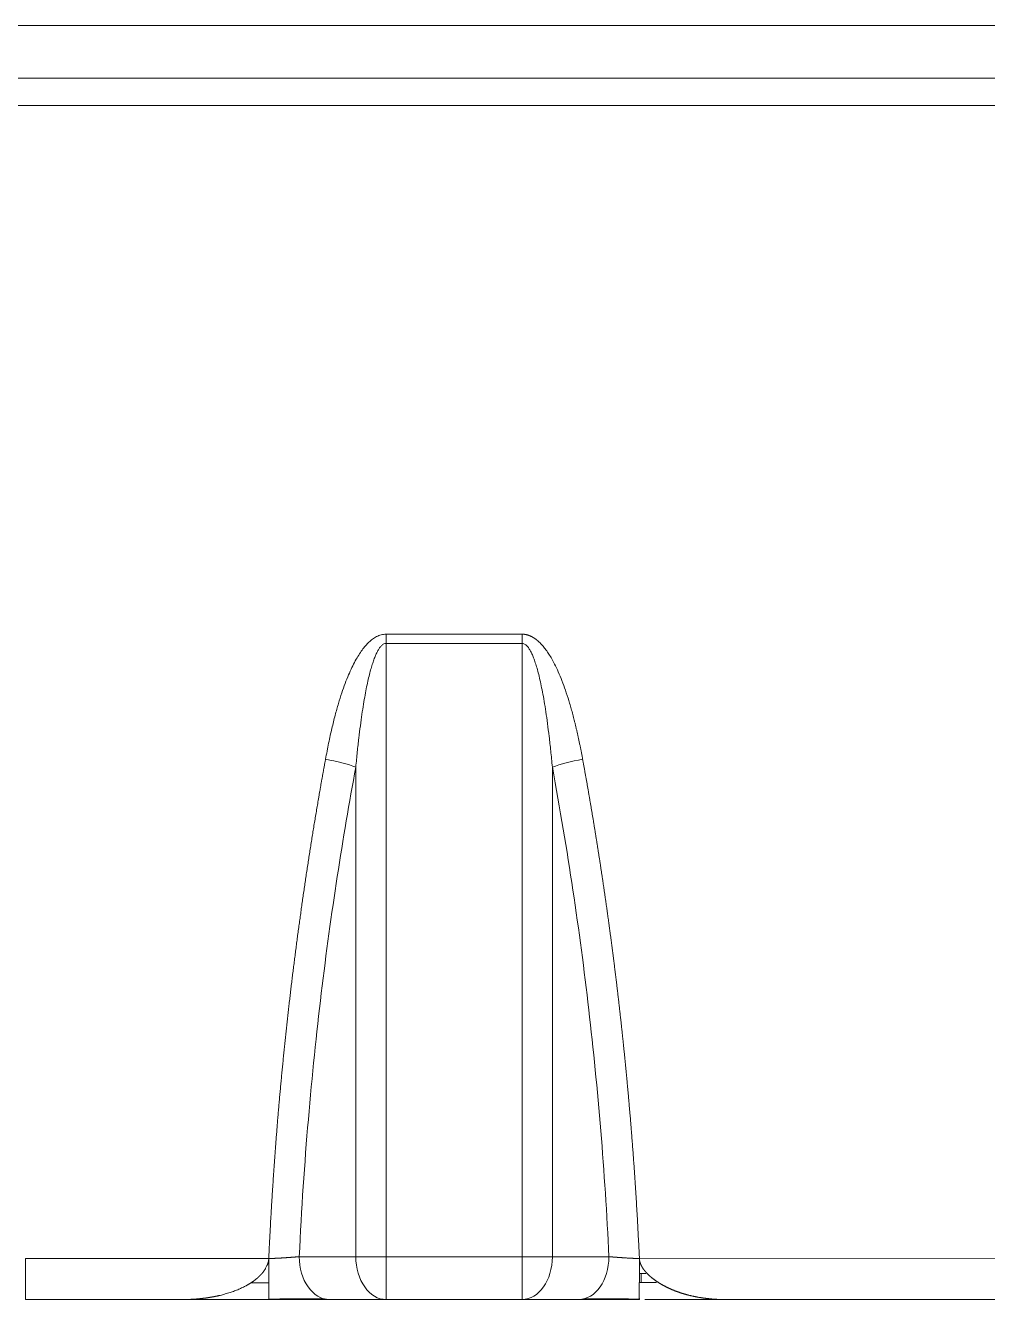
# Model space of a CAD drawing. Header units: millimetres. Extents: x 17284 to 19660, y -6011 to -2651.
# Drawn here: x 17886.33 to 17908.49, y -3415.24 to -3385.9 of the extents above; entities that cross this region are included whole.
import ezdxf

# ---------------------------------------------------------------- set-up
doc = ezdxf.new("R2010")
doc.units = ezdxf.units.MM

msp = doc.modelspace()

# ---------------------------------------------------------------- linework, layer by layer
at = {"linetype": 'Continuous', "lineweight": 13, "extrusion": (-1, -2.22045e-16, 0)}
for p, q in [((17885.112, -3385.897, 0), (17966.525, -3385.897, 0)), ((17966.525, -3387.742, 0), (17885.112, -3387.742, 0)), ((17897.77, -3399.917, 0), (17894.639, -3399.917, 0)), ((17894.639, -3400.13, 0), (17894.639, -3414.256, 0)), ((17894.639, -3400.13, 0), (17897.77, -3400.13, 0)), ((17897.77, -3414.256, 0), (17897.77, -3400.13, 0)), ((17893.941, -3402.979, 0), (17893.941, -3414.256, 0)), ((17898.468, -3402.979, 0), (17898.468, -3414.256, 0)), ((17886.333, -3414.301, 0), (17886.333, -3415.243, 0)), ((17886.333, -3414.301, 0), (17891.936, -3414.301, 0)), ((17892.638, -3414.256, 0), (17893.941, -3414.256, 0)), ((17893.941, -3414.256, 0), (17894.639, -3414.256, 0)), ((17894.639, -3414.256, 0), (17897.77, -3414.256, 0)), ((17894.639, -3414.256, 0), (17894.639, -3415.243, 0)), ((17897.77, -3414.256, 0), (17898.468, -3414.256, 0)), ((17897.77, -3414.256, 0), (17897.77, -3415.243, 0)), ((17898.468, -3414.256, 0), (17899.771, -3414.256, 0)), ((17900.473, -3414.302, 0), (17921.55, -3414.301, 0))]:
    msp.add_line(p, q, dxfattribs=at)
at = {"linetype": 'Continuous', "lineweight": 18, "extrusion": (-1, -2.22045e-16, 0)}
for p, q in [((17885.112, -3387.109, 0), (17966.525, -3387.109, 0)), ((17886.333, -3415.243, 0), (17889.964, -3415.243, 0)), ((17889.964, -3415.243, 0), (17891.936, -3415.243, 0)), ((17893.336, -3415.243, 0), (17894.639, -3415.243, 0)), ((17894.639, -3415.243, 0), (17897.77, -3415.243, 0)), ((17897.77, -3415.243, 0), (17899.073, -3415.243, 0)), ((17900.597, -3415.243, 0), (17902.445, -3415.243, 0)), ((17902.445, -3415.243, 0), (17919.578, -3415.243, 0))]:
    msp.add_line(p, q, dxfattribs=at)
at = {"linetype": 'Continuous', "lineweight": 18}
for centre, major_axis, start_param, end_param in [((17893.243, -3402.979, 0), (-0.971, 0.18), 3.943529, 4.745466), ((17899.166, -3402.979, 0), (0.971, 0.18), 1.537719, 2.339656)]:
    msp.add_ellipse(centre, major_axis=major_axis, ratio=0.17892, start_param=start_param, end_param=end_param, dxfattribs=at)
at = {"linetype": 'Continuous', "lineweight": 13}
for centre, start_param, end_param in [((17893.336, -3414.256, 0), 1.570795, 3.141593), ((17894.639, -3414.256, 0), 1.570796, 3.141593), ((17897.77, -3414.256, 0), 3.141593, 4.712389), ((17899.073, -3414.256, 0), 3.141593, 4.712389)]:
    msp.add_ellipse(centre, major_axis=(0, 0.987), ratio=0.707107, start_param=start_param, end_param=end_param, dxfattribs=at)
at = {"linetype": 'Continuous', "lineweight": 18}
for points, degree in [([(17893.243, -3402.799, 0), (17893.267, -3402.669, 0), (17893.315, -3402.42, 0), (17893.39, -3402.084, 0), (17893.465, -3401.781, 0), (17893.541, -3401.51, 0), (17893.618, -3401.266, 0), (17893.695, -3401.048, 0), (17893.773, -3400.853, 0), (17893.851, -3400.681, 0), (17893.929, -3400.528, 0), (17894.008, -3400.395, 0), (17894.086, -3400.279, 0), (17894.164, -3400.181, 0), (17894.243, -3400.099, 0), (17894.325, -3400.029, 0), (17894.417, -3399.97, 0), (17894.523, -3399.928, 0), (17894.599, -3399.917, 0), (17894.639, -3399.917, 0)], 3), ([(17894.639, -3400.13, 0), (17894.638, -3400.106, 0), (17894.639, -3400.058, 0), (17894.638, -3399.987, 0), (17894.64, -3399.94, 0), (17894.639, -3399.917, 0)], 3), ([(17893.941, -3402.979, 0), (17893.952, -3402.857, 0), (17893.975, -3402.624, 0), (17894.01, -3402.308, 0), (17894.046, -3402.021, 0), (17894.082, -3401.762, 0), (17894.118, -3401.528, 0), (17894.154, -3401.317, 0), (17894.191, -3401.128, 0), (17894.228, -3400.959, 0), (17894.264, -3400.808, 0), (17894.301, -3400.674, 0), (17894.339, -3400.556, 0), (17894.376, -3400.454, 0), (17894.412, -3400.367, 0), (17894.45, -3400.294, 0), (17894.489, -3400.23, 0), (17894.534, -3400.177, 0), (17894.584, -3400.139, 0), (17894.62, -3400.13, 0), (17894.639, -3400.13, 0)], 3), ([(17897.77, -3400.13, 0), (17897.789, -3400.13, 0), (17897.827, -3400.14, 0), (17897.881, -3400.183, 0), (17897.927, -3400.241, 0), (17897.968, -3400.31, 0), (17898.007, -3400.391, 0), (17898.046, -3400.488, 0), (17898.085, -3400.602, 0), (17898.124, -3400.734, 0), (17898.163, -3400.884, 0), (17898.202, -3401.055, 0), (17898.241, -3401.247, 0), (17898.28, -3401.462, 0), (17898.318, -3401.702, 0), (17898.356, -3401.971, 0), (17898.394, -3402.271, 0), (17898.431, -3402.603, 0), (17898.456, -3402.85, 0), (17898.468, -3402.979, 0)], 3), ([(17900.473, -3414.302, 0), (17900.473, -3414.329, 0), (17900.473, -3414.386, 0), (17900.472, -3414.472, 0), (17900.472, -3414.559, 0), (17900.472, -3414.616, 0), (17900.472, -3414.645, 0)], 3), ([(17900.472, -3414.645, 0), (17900.472, -3414.662, 0), (17900.472, -3414.697, 0), (17900.472, -3414.749, 0), (17900.472, -3414.799, 0), (17900.472, -3414.831, 0), (17900.472, -3414.847, 0)], 3), ([(17900.514, -3414.644, 0), (17900.514, -3414.754, 0), (17900.514, -3414.848, 0)], 2), ([(17891.927, -3415.231, 0), (17892.246, -3415.231, 0), (17892.538, -3415.23, 0)], 2), ([(17891.936, -3415.243, 0), (17892.009, -3415.243, 0), (17892.155, -3415.243, 0), (17892.364, -3415.243, 0), (17892.596, -3415.243, 0), (17892.84, -3415.243, 0), (17893.09, -3415.243, 0), (17893.256, -3415.243, 0), (17893.336, -3415.243, 0)], 3), ([(17899.073, -3415.243, 0), (17899.118, -3415.243, 0), (17899.212, -3415.243, 0), (17899.352, -3415.243, 0), (17899.511, -3415.243, 0), (17899.703, -3415.243, 0), (17899.924, -3415.243, 0), (17900.178, -3415.243, 0), (17900.371, -3415.243, 0), (17900.472, -3415.243, 0)], 3), ([(17899.883, -3415.23, 0), (17900.169, -3415.231, 0), (17900.481, -3415.231, 0)], 2), ([(17900.47, -3415.243, 0), (17900.471, -3415.243, 0), (17900.471, -3415.22, 0)], 2)]:
    msp.add_open_spline(points, degree=degree, dxfattribs=at)
at = {"linetype": 'Continuous', "lineweight": 13}
for points in [[(17897.77, -3400.13, 0), (17897.77, -3400.094, 0), (17897.77, -3400.022, 0), (17897.77, -3399.952, 0), (17897.77, -3399.917, 0)], [(17893.941, -3402.979, 0), (17893.79, -3403.792, 0), (17893.504, -3405.475, 0), (17893.135, -3408.15, 0), (17892.833, -3411.051, 0), (17892.69, -3413.159, 0), (17892.638, -3414.256, 0)], [(17899.771, -3414.256, 0), (17899.724, -3413.27, 0), (17899.598, -3411.334, 0), (17899.321, -3408.56, 0), (17898.961, -3405.834, 0), (17898.645, -3403.937, 0), (17898.468, -3402.979, 0)]]:
    msp.add_open_spline(points, degree=3, dxfattribs=at)
for points, knots in [([(17897.77, -3399.917, 0), (17897.772, -3399.917, 0), (17897.776, -3399.917, 0), (17897.782, -3399.917, 0), (17897.789, -3399.917, 0), (17897.795, -3399.918, 0), (17897.802, -3399.918, 0), (17897.808, -3399.918, 0), (17897.814, -3399.919, 0), (17897.821, -3399.92, 0), (17897.827, -3399.921, 0), (17897.834, -3399.922, 0), (17897.84, -3399.923, 0), (17897.846, -3399.924, 0), (17897.853, -3399.925, 0), (17897.859, -3399.926, 0), (17897.865, -3399.927, 0), (17897.872, -3399.929, 0), (17897.878, -3399.93, 0), (17897.884, -3399.932, 0), (17897.891, -3399.934, 0), (17897.897, -3399.936, 0), (17897.904, -3399.938, 0), (17897.91, -3399.94, 0), (17897.916, -3399.942, 0), (17897.923, -3399.944, 0), (17897.929, -3399.946, 0), (17897.935, -3399.949, 0), (17897.941, -3399.951, 0), (17897.948, -3399.954, 0), (17897.954, -3399.956, 0), (17897.96, -3399.959, 0), (17897.967, -3399.962, 0), (17897.973, -3399.965, 0), (17897.979, -3399.968, 0), (17897.986, -3399.971, 0), (17897.992, -3399.974, 0), (17897.998, -3399.977, 0), (17898.004, -3399.981, 0), (17898.011, -3399.984, 0), (17898.017, -3399.988, 0), (17898.023, -3399.992, 0), (17898.03, -3399.995, 0), (17898.036, -3399.999, 0), (17898.042, -3400.003, 0), (17898.048, -3400.007, 0), (17898.055, -3400.012, 0), (17898.061, -3400.016, 0), (17898.067, -3400.02, 0), (17898.073, -3400.025, 0), (17898.08, -3400.029, 0), (17898.086, -3400.034, 0), (17898.092, -3400.038, 0), (17898.098, -3400.043, 0), (17898.105, -3400.048, 0), (17898.111, -3400.053, 0), (17898.117, -3400.058, 0), (17898.123, -3400.063, 0), (17898.129, -3400.069, 0), (17898.136, -3400.074, 0), (17898.142, -3400.079, 0), (17898.148, -3400.085, 0), (17898.154, -3400.091, 0), (17898.16, -3400.096, 0), (17898.167, -3400.102, 0), (17898.173, -3400.108, 0), (17898.179, -3400.114, 0), (17898.207, -3400.142, 0), (17898.257, -3400.196, 0), (17898.324, -3400.282, 0), (17898.391, -3400.379, 0), (17898.456, -3400.488, 0), (17898.529, -3400.624, 0), (17898.609, -3400.791, 0), (17898.692, -3400.992, 0), (17898.773, -3401.213, 0), (17898.829, -3401.389, 0), (17898.866, -3401.51, 0), (17898.884, -3401.573, 0), (17898.903, -3401.637, 0), (17898.921, -3401.701, 0), (17898.938, -3401.767, 0), (17898.956, -3401.834, 0), (17898.973, -3401.902, 0), (17898.99, -3401.971, 0), (17899.007, -3402.041, 0), (17899.024, -3402.112, 0), (17899.041, -3402.184, 0), (17899.057, -3402.257, 0), (17899.073, -3402.331, 0), (17899.089, -3402.407, 0), (17899.105, -3402.483, 0), (17899.12, -3402.561, 0), (17899.136, -3402.639, 0), (17899.151, -3402.719, 0), (17899.161, -3402.773, 0), (17899.166, -3402.799, 0)], [0, 0, 0, 0, 0.001877, 0.003754, 0.005631, 0.007508, 0.009386, 0.011265, 0.013145, 0.015028, 0.016912, 0.0188, 0.020691, 0.022585, 0.024483, 0.026385, 0.028293, 0.030205, 0.032123, 0.034048, 0.035978, 0.037915, 0.039859, 0.041811, 0.043771, 0.045738, 0.047715, 0.0497, 0.051694, 0.053699, 0.055713, 0.057737, 0.059772, 0.061818, 0.063876, 0.065945, 0.068025, 0.070118, 0.072224, 0.074342, 0.076474, 0.078619, 0.080777, 0.08295, 0.085136, 0.087337, 0.089553, 0.091784, 0.09403, 0.096291, 0.098568, 0.100861, 0.103171, 0.105496, 0.107838, 0.110197, 0.112573, 0.114967, 0.117377, 0.119806, 0.122252, 0.124716, 0.127198, 0.129699, 0.132218, 0.134756, 0.137313, 0.139889, 0.169947, 0.202385, 0.237365, 0.275015, 0.31544, 0.37545, 0.440476, 0.510655, 0.586098, 0.605243, 0.624676, 0.644398, 0.664411, 0.684715, 0.705311, 0.726199, 0.747382, 0.76886, 0.790632, 0.812702, 0.835068, 0.857731, 0.880693, 0.903954, 0.927515, 0.951376, 0.975537, 1, 1, 1, 1]), ([(17893.243, -3402.799, 0), (17893.238, -3402.824, 0), (17893.23, -3402.872, 0), (17893.216, -3402.945, 0), (17893.203, -3403.018, 0), (17893.19, -3403.091, 0), (17893.177, -3403.163, 0), (17893.164, -3403.236, 0), (17893.151, -3403.309, 0), (17893.139, -3403.381, 0), (17893.126, -3403.454, 0), (17893.113, -3403.527, 0), (17893.101, -3403.599, 0), (17893.088, -3403.672, 0), (17893.076, -3403.745, 0), (17893.063, -3403.817, 0), (17893.051, -3403.89, 0), (17893.039, -3403.963, 0), (17893.026, -3404.035, 0), (17893.014, -3404.108, 0), (17893.002, -3404.18, 0), (17892.99, -3404.253, 0), (17892.978, -3404.325, 0), (17892.966, -3404.398, 0), (17892.955, -3404.47, 0), (17892.943, -3404.543, 0), (17892.931, -3404.615, 0), (17892.919, -3404.688, 0), (17892.908, -3404.76, 0), (17892.896, -3404.833, 0), (17892.885, -3404.905, 0), (17892.874, -3404.978, 0), (17892.862, -3405.05, 0), (17892.851, -3405.123, 0), (17892.84, -3405.195, 0), (17892.829, -3405.267, 0), (17892.818, -3405.34, 0), (17892.807, -3405.412, 0), (17892.796, -3405.484, 0), (17892.785, -3405.557, 0), (17892.775, -3405.629, 0), (17892.764, -3405.701, 0), (17892.753, -3405.773, 0), (17892.743, -3405.846, 0), (17892.732, -3405.918, 0), (17892.722, -3405.99, 0), (17892.711, -3406.062, 0), (17892.701, -3406.135, 0), (17892.691, -3406.207, 0), (17892.681, -3406.279, 0), (17892.671, -3406.351, 0), (17892.661, -3406.423, 0), (17892.651, -3406.495, 0), (17892.641, -3406.567, 0), (17892.631, -3406.639, 0), (17892.621, -3406.711, 0), (17892.611, -3406.783, 0), (17892.602, -3406.856, 0), (17892.592, -3406.928, 0), (17892.583, -3407, 0), (17892.573, -3407.071, 0), (17892.564, -3407.143, 0), (17892.554, -3407.215, 0), (17892.545, -3407.287, 0), (17892.536, -3407.359, 0), (17892.527, -3407.431, 0), (17892.518, -3407.503, 0), (17892.509, -3407.575, 0), (17892.5, -3407.647, 0), (17892.491, -3407.718, 0), (17892.482, -3407.79, 0), (17892.473, -3407.862, 0), (17892.465, -3407.934, 0), (17892.456, -3408.006, 0), (17892.447, -3408.077, 0), (17892.439, -3408.149, 0), (17892.43, -3408.221, 0), (17892.422, -3408.292, 0), (17892.414, -3408.364, 0), (17892.405, -3408.436, 0), (17892.397, -3408.507, 0), (17892.389, -3408.579, 0), (17892.381, -3408.65, 0), (17892.373, -3408.722, 0), (17892.365, -3408.793, 0), (17892.357, -3408.865, 0), (17892.35, -3408.936, 0), (17892.342, -3409.008, 0), (17892.334, -3409.079, 0), (17892.326, -3409.151, 0), (17892.319, -3409.222, 0), (17892.311, -3409.294, 0), (17892.304, -3409.365, 0), (17892.297, -3409.436, 0), (17892.289, -3409.508, 0), (17892.282, -3409.579, 0), (17892.275, -3409.65, 0), (17892.268, -3409.721, 0), (17892.261, -3409.793, 0), (17892.254, -3409.864, 0), (17892.247, -3409.935, 0), (17892.24, -3410.006, 0), (17892.233, -3410.077, 0), (17892.226, -3410.148, 0), (17892.22, -3410.22, 0), (17892.213, -3410.291, 0), (17892.207, -3410.362, 0), (17892.2, -3410.433, 0), (17892.194, -3410.504, 0), (17892.187, -3410.575, 0), (17892.181, -3410.646, 0), (17892.175, -3410.717, 0), (17892.168, -3410.788, 0), (17892.162, -3410.859, 0), (17892.156, -3410.929, 0), (17892.15, -3411, 0), (17892.144, -3411.071, 0), (17892.138, -3411.142, 0), (17892.133, -3411.213, 0), (17892.127, -3411.283, 0), (17892.121, -3411.354, 0), (17892.116, -3411.425, 0), (17892.11, -3411.496, 0), (17892.104, -3411.566, 0), (17892.099, -3411.637, 0), (17892.094, -3411.707, 0), (17892.088, -3411.778, 0), (17892.083, -3411.849, 0), (17892.078, -3411.919, 0), (17892.073, -3411.99, 0), (17892.068, -3412.06, 0), (17892.062, -3412.131, 0), (17892.057, -3412.201, 0), (17892.053, -3412.271, 0), (17892.048, -3412.342, 0), (17892.043, -3412.412, 0), (17892.038, -3412.483, 0), (17892.034, -3412.553, 0), (17892.029, -3412.623, 0), (17892.024, -3412.693, 0), (17892.02, -3412.764, 0), (17892.015, -3412.834, 0), (17892.011, -3412.904, 0), (17892.007, -3412.974, 0), (17892.002, -3413.044, 0), (17891.998, -3413.114, 0), (17891.994, -3413.184, 0), (17891.99, -3413.254, 0), (17891.986, -3413.324, 0), (17891.982, -3413.394, 0), (17891.978, -3413.464, 0), (17891.974, -3413.534, 0), (17891.971, -3413.604, 0), (17891.967, -3413.674, 0), (17891.963, -3413.744, 0), (17891.96, -3413.814, 0), (17891.956, -3413.883, 0), (17891.952, -3413.953, 0), (17891.949, -3414.023, 0), (17891.946, -3414.093, 0), (17891.942, -3414.162, 0), (17891.939, -3414.232, 0), (17891.937, -3414.278, 0), (17891.936, -3414.301, 0)], [0, 0, 0, 0, 0.006443, 0.012883, 0.01932, 0.025755, 0.032186, 0.038615, 0.04504, 0.051463, 0.057883, 0.0643, 0.070714, 0.077125, 0.083533, 0.089939, 0.096341, 0.102741, 0.109137, 0.115531, 0.121922, 0.12831, 0.134695, 0.141077, 0.147456, 0.153833, 0.160206, 0.166577, 0.172944, 0.179309, 0.185671, 0.19203, 0.198386, 0.204739, 0.211089, 0.217437, 0.223781, 0.230123, 0.236461, 0.242797, 0.24913, 0.25546, 0.261787, 0.268111, 0.274432, 0.280751, 0.287066, 0.293379, 0.299688, 0.305995, 0.312299, 0.3186, 0.324898, 0.331193, 0.337485, 0.343775, 0.350061, 0.356345, 0.362626, 0.368903, 0.375178, 0.38145, 0.387719, 0.393986, 0.400249, 0.406509, 0.412767, 0.419022, 0.425273, 0.431522, 0.437768, 0.444011, 0.450252, 0.456489, 0.462723, 0.468955, 0.475184, 0.481409, 0.487632, 0.493852, 0.500069, 0.506284, 0.512495, 0.518704, 0.524909, 0.531112, 0.537312, 0.543509, 0.549703, 0.555894, 0.562082, 0.568268, 0.57445, 0.58063, 0.586807, 0.592981, 0.599152, 0.60532, 0.611485, 0.617648, 0.623807, 0.629964, 0.636118, 0.642268, 0.648416, 0.654561, 0.660704, 0.666843, 0.672979, 0.679113, 0.685243, 0.691371, 0.697496, 0.703618, 0.709737, 0.715853, 0.721966, 0.728076, 0.734184, 0.740288, 0.746389, 0.752488, 0.758584, 0.764676, 0.770766, 0.776853, 0.782937, 0.789018, 0.795096, 0.801172, 0.807244, 0.813313, 0.81938, 0.825443, 0.831503, 0.837561, 0.843616, 0.849667, 0.855716, 0.861762, 0.867805, 0.873845, 0.879882, 0.885916, 0.891947, 0.897975, 0.904, 0.910022, 0.916042, 0.922058, 0.928071, 0.934082, 0.940089, 0.946093, 0.952095, 0.958093, 0.964089, 0.970082, 0.976071, 0.982058, 0.988042, 0.994022, 1, 1, 1, 1]), ([(17900.473, -3414.302, 0), (17900.472, -3414.276, 0), (17900.469, -3414.224, 0), (17900.466, -3414.147, 0), (17900.462, -3414.069, 0), (17900.458, -3413.991, 0), (17900.454, -3413.914, 0), (17900.45, -3413.836, 0), (17900.446, -3413.759, 0), (17900.442, -3413.681, 0), (17900.438, -3413.603, 0), (17900.434, -3413.526, 0), (17900.43, -3413.448, 0), (17900.425, -3413.37, 0), (17900.421, -3413.292, 0), (17900.416, -3413.214, 0), (17900.412, -3413.137, 0), (17900.407, -3413.059, 0), (17900.402, -3412.981, 0), (17900.398, -3412.903, 0), (17900.393, -3412.825, 0), (17900.388, -3412.747, 0), (17900.383, -3412.669, 0), (17900.378, -3412.591, 0), (17900.373, -3412.513, 0), (17900.367, -3412.435, 0), (17900.362, -3412.357, 0), (17900.357, -3412.279, 0), (17900.351, -3412.201, 0), (17900.346, -3412.123, 0), (17900.34, -3412.044, 0), (17900.334, -3411.966, 0), (17900.329, -3411.888, 0), (17900.323, -3411.81, 0), (17900.317, -3411.732, 0), (17900.311, -3411.653, 0), (17900.305, -3411.575, 0), (17900.299, -3411.497, 0), (17900.293, -3411.419, 0), (17900.286, -3411.34, 0), (17900.28, -3411.262, 0), (17900.274, -3411.184, 0), (17900.267, -3411.105, 0), (17900.261, -3411.027, 0), (17900.254, -3410.948, 0), (17900.247, -3410.87, 0), (17900.241, -3410.791, 0), (17900.234, -3410.713, 0), (17900.227, -3410.634, 0), (17900.22, -3410.556, 0), (17900.213, -3410.477, 0), (17900.206, -3410.399, 0), (17900.198, -3410.32, 0), (17900.191, -3410.242, 0), (17900.184, -3410.163, 0), (17900.176, -3410.085, 0), (17900.169, -3410.006, 0), (17900.161, -3409.927, 0), (17900.153, -3409.849, 0), (17900.146, -3409.77, 0), (17900.138, -3409.691, 0), (17900.13, -3409.612, 0), (17900.122, -3409.534, 0), (17900.114, -3409.455, 0), (17900.106, -3409.376, 0), (17900.098, -3409.297, 0), (17900.089, -3409.219, 0), (17900.081, -3409.14, 0), (17900.073, -3409.061, 0), (17900.064, -3408.982, 0), (17900.056, -3408.903, 0), (17900.047, -3408.825, 0), (17900.038, -3408.746, 0), (17900.029, -3408.667, 0), (17900.02, -3408.588, 0), (17900.012, -3408.509, 0), (17900.003, -3408.43, 0), (17899.993, -3408.351, 0), (17899.984, -3408.272, 0), (17899.975, -3408.193, 0), (17899.966, -3408.114, 0), (17899.956, -3408.035, 0), (17899.947, -3407.956, 0), (17899.937, -3407.877, 0), (17899.928, -3407.798, 0), (17899.918, -3407.719, 0), (17899.908, -3407.64, 0), (17899.898, -3407.561, 0), (17899.888, -3407.482, 0), (17899.878, -3407.403, 0), (17899.868, -3407.324, 0), (17899.858, -3407.244, 0), (17899.848, -3407.165, 0), (17899.837, -3407.086, 0), (17899.827, -3407.007, 0), (17899.817, -3406.928, 0), (17899.806, -3406.849, 0), (17899.795, -3406.769, 0), (17899.785, -3406.69, 0), (17899.774, -3406.611, 0), (17899.763, -3406.532, 0), (17899.752, -3406.453, 0), (17899.741, -3406.373, 0), (17899.73, -3406.294, 0), (17899.719, -3406.215, 0), (17899.708, -3406.136, 0), (17899.696, -3406.056, 0), (17899.685, -3405.977, 0), (17899.673, -3405.898, 0), (17899.662, -3405.818, 0), (17899.65, -3405.739, 0), (17899.639, -3405.66, 0), (17899.627, -3405.58, 0), (17899.615, -3405.501, 0), (17899.603, -3405.422, 0), (17899.591, -3405.342, 0), (17899.579, -3405.263, 0), (17899.567, -3405.184, 0), (17899.555, -3405.104, 0), (17899.542, -3405.025, 0), (17899.53, -3404.945, 0), (17899.517, -3404.866, 0), (17899.505, -3404.787, 0), (17899.492, -3404.707, 0), (17899.479, -3404.628, 0), (17899.467, -3404.548, 0), (17899.454, -3404.469, 0), (17899.441, -3404.389, 0), (17899.428, -3404.31, 0), (17899.415, -3404.231, 0), (17899.402, -3404.151, 0), (17899.388, -3404.072, 0), (17899.375, -3403.992, 0), (17899.362, -3403.913, 0), (17899.348, -3403.833, 0), (17899.335, -3403.754, 0), (17899.321, -3403.674, 0), (17899.307, -3403.595, 0), (17899.293, -3403.515, 0), (17899.28, -3403.436, 0), (17899.266, -3403.356, 0), (17899.252, -3403.277, 0), (17899.237, -3403.197, 0), (17899.223, -3403.118, 0), (17899.209, -3403.038, 0), (17899.195, -3402.959, 0), (17899.18, -3402.879, 0), (17899.171, -3402.826, 0), (17899.166, -3402.799, 0)], [0, 0, 0, 0, 0.006656, 0.013315, 0.019976, 0.02664, 0.033307, 0.039977, 0.046649, 0.053324, 0.060002, 0.066683, 0.073366, 0.080052, 0.08674, 0.093431, 0.100125, 0.106822, 0.113521, 0.120223, 0.126928, 0.133635, 0.140346, 0.147058, 0.153774, 0.160492, 0.167213, 0.173936, 0.180663, 0.187391, 0.194123, 0.200857, 0.207594, 0.214334, 0.221076, 0.227821, 0.234568, 0.241318, 0.248071, 0.254827, 0.261585, 0.268346, 0.275109, 0.281875, 0.288644, 0.295416, 0.30219, 0.308966, 0.315746, 0.322528, 0.329312, 0.336099, 0.342889, 0.349682, 0.356477, 0.363275, 0.370075, 0.376878, 0.383684, 0.390492, 0.397303, 0.404117, 0.410933, 0.417752, 0.424574, 0.431398, 0.438225, 0.445054, 0.451886, 0.458721, 0.465558, 0.472398, 0.479241, 0.486087, 0.492935, 0.499785, 0.506638, 0.513494, 0.520353, 0.527214, 0.534078, 0.540945, 0.547814, 0.554686, 0.56156, 0.568437, 0.575317, 0.582199, 0.589084, 0.595972, 0.602862, 0.609756, 0.616651, 0.62355, 0.630451, 0.637354, 0.64426, 0.651169, 0.658081, 0.664995, 0.671912, 0.678832, 0.685754, 0.692679, 0.699606, 0.706536, 0.713469, 0.720405, 0.727343, 0.734284, 0.741227, 0.748173, 0.755122, 0.762074, 0.769028, 0.775984, 0.782944, 0.789906, 0.79687, 0.803838, 0.810808, 0.81778, 0.824756, 0.831734, 0.838714, 0.845698, 0.852683, 0.859672, 0.866663, 0.873657, 0.880654, 0.887653, 0.894655, 0.901659, 0.908666, 0.915676, 0.922689, 0.929704, 0.936721, 0.943742, 0.950765, 0.95779, 0.964819, 0.97185, 0.978883, 0.98592, 0.992958, 1, 1, 1, 1]), ([(17891.936, -3414.301, 0), (17891.939, -3414.301, 0), (17891.946, -3414.301, 0), (17891.957, -3414.301, 0), (17891.967, -3414.3, 0), (17891.978, -3414.3, 0), (17891.988, -3414.299, 0), (17891.999, -3414.298, 0), (17892.01, -3414.298, 0), (17892.021, -3414.297, 0), (17892.033, -3414.297, 0), (17892.044, -3414.296, 0), (17892.056, -3414.296, 0), (17892.067, -3414.295, 0), (17892.079, -3414.294, 0), (17892.091, -3414.294, 0), (17892.103, -3414.293, 0), (17892.115, -3414.292, 0), (17892.127, -3414.292, 0), (17892.14, -3414.291, 0), (17892.152, -3414.29, 0), (17892.165, -3414.29, 0), (17892.177, -3414.289, 0), (17892.19, -3414.288, 0), (17892.203, -3414.287, 0), (17892.216, -3414.287, 0), (17892.229, -3414.286, 0), (17892.242, -3414.285, 0), (17892.255, -3414.284, 0), (17892.265, -3414.284, 0), (17892.273, -3414.283, 0), (17892.278, -3414.283, 0), (17892.283, -3414.283, 0), (17892.289, -3414.282, 0), (17892.295, -3414.282, 0), (17892.301, -3414.281, 0), (17892.308, -3414.281, 0), (17892.315, -3414.28, 0), (17892.322, -3414.28, 0), (17892.33, -3414.279, 0), (17892.338, -3414.279, 0), (17892.346, -3414.278, 0), (17892.354, -3414.278, 0), (17892.363, -3414.277, 0), (17892.372, -3414.276, 0), (17892.382, -3414.276, 0), (17892.391, -3414.275, 0), (17892.401, -3414.274, 0), (17892.411, -3414.274, 0), (17892.422, -3414.273, 0), (17892.433, -3414.272, 0), (17892.443, -3414.271, 0), (17892.454, -3414.271, 0), (17892.466, -3414.27, 0), (17892.477, -3414.269, 0), (17892.489, -3414.268, 0), (17892.501, -3414.267, 0), (17892.513, -3414.266, 0), (17892.525, -3414.265, 0), (17892.537, -3414.264, 0), (17892.55, -3414.263, 0), (17892.562, -3414.262, 0), (17892.575, -3414.261, 0), (17892.587, -3414.26, 0), (17892.6, -3414.259, 0), (17892.613, -3414.258, 0), (17892.625, -3414.257, 0), (17892.634, -3414.256, 0), (17892.638, -3414.256, 0)], [0, 0, 0, 0, 0.01307, 0.026321, 0.039752, 0.053363, 0.067155, 0.081128, 0.095282, 0.109618, 0.124134, 0.138831, 0.153708, 0.168767, 0.184005, 0.199424, 0.215022, 0.230799, 0.246755, 0.262888, 0.279199, 0.295686, 0.312349, 0.329187, 0.346198, 0.363381, 0.380736, 0.398261, 0.415954, 0.433815, 0.440226, 0.447107, 0.454456, 0.462274, 0.470561, 0.479317, 0.488542, 0.498235, 0.508396, 0.519025, 0.530122, 0.541685, 0.553714, 0.566208, 0.579167, 0.592588, 0.606472, 0.620815, 0.635618, 0.650877, 0.666591, 0.682757, 0.699374, 0.716437, 0.733945, 0.751893, 0.770279, 0.789097, 0.808345, 0.828017, 0.848108, 0.868613, 0.889527, 0.910843, 0.932556, 0.954657, 0.977141, 1, 1, 1, 1]), ([(17899.771, -3414.256, 0), (17899.773, -3414.256, 0), (17899.777, -3414.256, 0), (17899.784, -3414.257, 0), (17899.791, -3414.258, 0), (17899.798, -3414.258, 0), (17899.805, -3414.259, 0), (17899.812, -3414.259, 0), (17899.818, -3414.26, 0), (17899.825, -3414.26, 0), (17899.831, -3414.261, 0), (17899.838, -3414.262, 0), (17899.844, -3414.262, 0), (17899.851, -3414.263, 0), (17899.857, -3414.263, 0), (17899.864, -3414.264, 0), (17899.87, -3414.264, 0), (17899.876, -3414.265, 0), (17899.882, -3414.265, 0), (17899.888, -3414.266, 0), (17899.894, -3414.266, 0), (17899.9, -3414.267, 0), (17899.905, -3414.267, 0), (17899.911, -3414.267, 0), (17899.917, -3414.268, 0), (17899.922, -3414.268, 0), (17899.927, -3414.269, 0), (17899.933, -3414.269, 0), (17899.938, -3414.27, 0), (17899.943, -3414.27, 0), (17899.948, -3414.27, 0), (17899.953, -3414.271, 0), (17899.957, -3414.271, 0), (17899.962, -3414.271, 0), (17899.967, -3414.272, 0), (17899.971, -3414.272, 0), (17899.975, -3414.272, 0), (17899.979, -3414.273, 0), (17899.983, -3414.273, 0), (17899.987, -3414.273, 0), (17899.991, -3414.273, 0), (17899.995, -3414.274, 0), (17899.998, -3414.274, 0), (17900.002, -3414.274, 0), (17900.005, -3414.274, 0), (17900.008, -3414.275, 0), (17900.011, -3414.275, 0), (17900.014, -3414.275, 0), (17900.017, -3414.275, 0), (17900.02, -3414.276, 0), (17900.022, -3414.276, 0), (17900.025, -3414.276, 0), (17900.027, -3414.276, 0), (17900.029, -3414.276, 0), (17900.031, -3414.276, 0), (17900.033, -3414.276, 0), (17900.035, -3414.277, 0), (17900.036, -3414.277, 0), (17900.038, -3414.277, 0), (17900.047, -3414.277, 0), (17900.065, -3414.279, 0), (17900.09, -3414.28, 0), (17900.116, -3414.282, 0), (17900.141, -3414.284, 0), (17900.166, -3414.285, 0), (17900.19, -3414.287, 0), (17900.215, -3414.288, 0), (17900.239, -3414.289, 0), (17900.262, -3414.291, 0), (17900.285, -3414.292, 0), (17900.308, -3414.293, 0), (17900.33, -3414.295, 0), (17900.352, -3414.296, 0), (17900.374, -3414.297, 0), (17900.394, -3414.298, 0), (17900.415, -3414.299, 0), (17900.435, -3414.3, 0), (17900.454, -3414.301, 0), (17900.467, -3414.301, 0), (17900.473, -3414.302, 0)], [0, 0, 0, 0, 0.01247, 0.024777, 0.03692, 0.048896, 0.060706, 0.072346, 0.083816, 0.095115, 0.106241, 0.117194, 0.127971, 0.138573, 0.148997, 0.159244, 0.169311, 0.179199, 0.188906, 0.198431, 0.207774, 0.216934, 0.22591, 0.234702, 0.243309, 0.25173, 0.259964, 0.268012, 0.275873, 0.283546, 0.291031, 0.298327, 0.305435, 0.312353, 0.319081, 0.325619, 0.331967, 0.338124, 0.344091, 0.349866, 0.35545, 0.360842, 0.366043, 0.371052, 0.375869, 0.380493, 0.384926, 0.389165, 0.393212, 0.397067, 0.400728, 0.404197, 0.407473, 0.410556, 0.413445, 0.416142, 0.418645, 0.420955, 0.423071, 0.424995, 0.461276, 0.49694, 0.531974, 0.566364, 0.600099, 0.633169, 0.665564, 0.697277, 0.728301, 0.758631, 0.788264, 0.817195, 0.845423, 0.872946, 0.899764, 0.925877, 0.951286, 0.975993, 1, 1, 1, 1]), ([(17891.532, -3414.855, 0), (17891.535, -3414.853, 0), (17891.542, -3414.848, 0), (17891.552, -3414.842, 0), (17891.563, -3414.835, 0), (17891.573, -3414.828, 0), (17891.582, -3414.82, 0), (17891.592, -3414.813, 0), (17891.602, -3414.806, 0), (17891.611, -3414.799, 0), (17891.621, -3414.792, 0), (17891.63, -3414.785, 0), (17891.639, -3414.778, 0), (17891.648, -3414.77, 0), (17891.657, -3414.763, 0), (17891.666, -3414.756, 0), (17891.674, -3414.748, 0), (17891.682, -3414.741, 0), (17891.691, -3414.734, 0), (17891.699, -3414.726, 0), (17891.707, -3414.719, 0), (17891.715, -3414.711, 0), (17891.722, -3414.704, 0), (17891.73, -3414.697, 0), (17891.737, -3414.689, 0), (17891.745, -3414.682, 0), (17891.752, -3414.674, 0), (17891.759, -3414.666, 0), (17891.766, -3414.659, 0), (17891.773, -3414.651, 0), (17891.779, -3414.644, 0), (17891.786, -3414.636, 0), (17891.793, -3414.628, 0), (17891.8, -3414.618, 0), (17891.808, -3414.608, 0), (17891.816, -3414.598, 0), (17891.821, -3414.591, 0), (17891.823, -3414.588, 0)], [0, 0, 0, 0, 0.032065, 0.063859, 0.095382, 0.126637, 0.157623, 0.188343, 0.218797, 0.248986, 0.278912, 0.308576, 0.33798, 0.367124, 0.39601, 0.42464, 0.453014, 0.481135, 0.509003, 0.536622, 0.563991, 0.591113, 0.617989, 0.644622, 0.671012, 0.697163, 0.723075, 0.748751, 0.774192, 0.799402, 0.824381, 0.849132, 0.873657, 0.905645, 0.937359, 0.968808, 1, 1, 1, 1]), ([(17889.964, -3415.243, 0), (17889.97, -3415.243, 0), (17889.983, -3415.243, 0), (17890.002, -3415.243, 0), (17890.021, -3415.242, 0), (17890.039, -3415.242, 0), (17890.058, -3415.242, 0), (17890.076, -3415.241, 0), (17890.095, -3415.241, 0), (17890.113, -3415.24, 0), (17890.131, -3415.239, 0), (17890.149, -3415.238, 0), (17890.166, -3415.238, 0), (17890.184, -3415.237, 0), (17890.201, -3415.236, 0), (17890.218, -3415.235, 0), (17890.235, -3415.233, 0), (17890.252, -3415.232, 0), (17890.269, -3415.231, 0), (17890.285, -3415.23, 0), (17890.301, -3415.228, 0), (17890.318, -3415.227, 0), (17890.334, -3415.225, 0), (17890.349, -3415.224, 0), (17890.365, -3415.222, 0), (17890.381, -3415.22, 0), (17890.396, -3415.219, 0), (17890.411, -3415.217, 0), (17890.426, -3415.215, 0), (17890.441, -3415.213, 0), (17890.456, -3415.211, 0), (17890.471, -3415.21, 0), (17890.485, -3415.208, 0), (17890.499, -3415.206, 0), (17890.514, -3415.204, 0), (17890.528, -3415.202, 0), (17890.541, -3415.199, 0), (17890.555, -3415.197, 0), (17890.569, -3415.195, 0), (17890.582, -3415.193, 0), (17890.595, -3415.191, 0), (17890.608, -3415.189, 0), (17890.621, -3415.186, 0), (17890.634, -3415.184, 0), (17890.646, -3415.182, 0), (17890.658, -3415.18, 0), (17890.671, -3415.177, 0), (17890.683, -3415.175, 0), (17890.695, -3415.173, 0), (17890.706, -3415.17, 0), (17890.718, -3415.168, 0), (17890.729, -3415.165, 0), (17890.741, -3415.163, 0), (17890.752, -3415.161, 0), (17890.763, -3415.158, 0), (17890.774, -3415.156, 0), (17890.784, -3415.153, 0), (17890.795, -3415.151, 0), (17890.805, -3415.149, 0), (17890.851, -3415.138, 0), (17890.932, -3415.117, 0), (17891.043, -3415.083, 0), (17891.146, -3415.047, 0), (17891.243, -3415.008, 0), (17891.331, -3414.968, 0), (17891.395, -3414.936, 0), (17891.435, -3414.914, 0), (17891.455, -3414.902, 0), (17891.475, -3414.891, 0), (17891.494, -3414.879, 0), (17891.513, -3414.867, 0), (17891.525, -3414.859, 0), (17891.532, -3414.855, 0)], [0, 0, 0, 0, 0.011828, 0.023561, 0.035198, 0.04674, 0.058187, 0.069538, 0.080794, 0.091954, 0.103019, 0.113988, 0.124862, 0.135641, 0.146324, 0.156912, 0.167404, 0.177801, 0.188102, 0.198309, 0.208419, 0.218435, 0.228355, 0.238179, 0.247908, 0.257542, 0.267081, 0.276524, 0.285871, 0.295124, 0.304281, 0.313342, 0.322309, 0.33118, 0.339955, 0.348636, 0.357221, 0.36571, 0.374104, 0.382403, 0.390607, 0.398716, 0.406729, 0.414646, 0.422469, 0.430196, 0.437828, 0.445365, 0.452806, 0.460153, 0.467404, 0.474559, 0.48162, 0.488585, 0.495455, 0.50223, 0.50891, 0.515495, 0.521984, 0.528378, 0.603306, 0.67422, 0.74114, 0.804094, 0.863111, 0.91823, 0.932347, 0.946267, 0.959992, 0.973521, 0.986857, 1, 1, 1, 1]), ([(17891.532, -3414.855, 0), (17891.544, -3414.855, 0), (17891.585, -3414.855, 0), (17891.651, -3414.855, 0), (17891.727, -3414.855, 0), (17891.793, -3414.855, 0), (17891.854, -3414.855, 0), (17891.898, -3414.855, 0), (17891.943, -3414.855, 0), (17891.938, -3414.855, 0)], [0, 0, 0, 0, 0.075174, 0.250647, 0.413079, 0.563331, 0.700842, 0.842059, 1, 1, 1, 1])]:
    msp.add_open_spline(points, degree=3, knots=knots, dxfattribs=at)
at = {"linetype": 'Continuous', "lineweight": 18}
for points, knots in [([(17891.823, -3414.588, 0), (17891.824, -3414.586, 0), (17891.827, -3414.582, 0), (17891.831, -3414.576, 0), (17891.835, -3414.57, 0), (17891.839, -3414.564, 0), (17891.843, -3414.558, 0), (17891.846, -3414.552, 0), (17891.854, -3414.54, 0), (17891.865, -3414.52, 0), (17891.879, -3414.492, 0), (17891.891, -3414.468, 0), (17891.9, -3414.448, 0), (17891.907, -3414.433, 0), (17891.912, -3414.419, 0), (17891.917, -3414.406, 0), (17891.921, -3414.393, 0), (17891.925, -3414.382, 0), (17891.927, -3414.371, 0), (17891.929, -3414.361, 0), (17891.931, -3414.351, 0), (17891.933, -3414.342, 0), (17891.934, -3414.332, 0), (17891.935, -3414.322, 0), (17891.936, -3414.312, 0), (17891.936, -3414.305, 0), (17891.936, -3414.301, 0)], [0, 0, 0, 0, 0.023404, 0.046705, 0.069904, 0.093004, 0.116008, 0.138917, 0.161734, 0.25648, 0.357838, 0.465882, 0.519765, 0.570732, 0.618811, 0.664037, 0.706449, 0.746096, 0.77796, 0.80973, 0.841436, 0.873104, 0.904766, 0.93645, 0.968185, 1, 1, 1, 1]), ([(17891.936, -3414.301, 0), (17891.936, -3414.305, 0), (17891.936, -3414.312, 0), (17891.936, -3414.322, 0), (17891.936, -3414.332, 0), (17891.936, -3414.342, 0), (17891.936, -3414.353, 0), (17891.936, -3414.363, 0), (17891.936, -3414.373, 0), (17891.936, -3414.383, 0), (17891.936, -3414.393, 0), (17891.936, -3414.403, 0), (17891.936, -3414.413, 0), (17891.936, -3414.423, 0), (17891.936, -3414.433, 0), (17891.936, -3414.443, 0), (17891.936, -3414.452, 0), (17891.936, -3414.462, 0), (17891.936, -3414.472, 0), (17891.936, -3414.481, 0), (17891.937, -3414.491, 0), (17891.937, -3414.5, 0), (17891.937, -3414.51, 0), (17891.937, -3414.519, 0), (17891.937, -3414.528, 0), (17891.937, -3414.538, 0), (17891.937, -3414.547, 0), (17891.937, -3414.556, 0), (17891.937, -3414.565, 0), (17891.937, -3414.574, 0), (17891.937, -3414.583, 0), (17891.937, -3414.592, 0), (17891.937, -3414.601, 0), (17891.937, -3414.609, 0), (17891.937, -3414.618, 0), (17891.937, -3414.626, 0), (17891.937, -3414.635, 0), (17891.937, -3414.643, 0), (17891.937, -3414.651, 0), (17891.937, -3414.66, 0), (17891.937, -3414.668, 0), (17891.937, -3414.676, 0), (17891.937, -3414.684, 0), (17891.937, -3414.692, 0), (17891.937, -3414.7, 0), (17891.937, -3414.707, 0), (17891.937, -3414.715, 0), (17891.937, -3414.722, 0), (17891.937, -3414.73, 0), (17891.937, -3414.737, 0), (17891.937, -3414.745, 0), (17891.937, -3414.752, 0), (17891.937, -3414.759, 0), (17891.937, -3414.766, 0), (17891.937, -3414.773, 0), (17891.937, -3414.78, 0), (17891.937, -3414.787, 0), (17891.938, -3414.793, 0), (17891.938, -3414.8, 0), (17891.938, -3414.806, 0), (17891.938, -3414.813, 0), (17891.938, -3414.819, 0), (17891.938, -3414.825, 0), (17891.938, -3414.831, 0), (17891.938, -3414.838, 0), (17891.938, -3414.844, 0), (17891.938, -3414.849, 0), (17891.938, -3414.853, 0), (17891.938, -3414.855, 0)], [0, 0, 0, 0, 0.01721, 0.03439, 0.051538, 0.068653, 0.085733, 0.102776, 0.11978, 0.136744, 0.153666, 0.170544, 0.187377, 0.204162, 0.220898, 0.237583, 0.254217, 0.270796, 0.28732, 0.303786, 0.320194, 0.336541, 0.352826, 0.369048, 0.385204, 0.401294, 0.417316, 0.433269, 0.44915, 0.464959, 0.480694, 0.496354, 0.511937, 0.527442, 0.542867, 0.558212, 0.573475, 0.588655, 0.60375, 0.61876, 0.633683, 0.648517, 0.663263, 0.677918, 0.692481, 0.706952, 0.721329, 0.735612, 0.749799, 0.76389, 0.777882, 0.791777, 0.805571, 0.819266, 0.832859, 0.84635, 0.859738, 0.873022, 0.886202, 0.899277, 0.912245, 0.925107, 0.937862, 0.950508, 0.963046, 0.975474, 0.987792, 1, 1, 1, 1]), ([(17900.473, -3414.302, 0), (17900.473, -3414.303, 0), (17900.473, -3414.307, 0), (17900.473, -3414.312, 0), (17900.474, -3414.317, 0), (17900.474, -3414.322, 0), (17900.475, -3414.328, 0), (17900.475, -3414.333, 0), (17900.476, -3414.338, 0), (17900.477, -3414.343, 0), (17900.478, -3414.349, 0), (17900.479, -3414.354, 0), (17900.48, -3414.359, 0), (17900.481, -3414.365, 0), (17900.482, -3414.37, 0), (17900.484, -3414.375, 0), (17900.485, -3414.381, 0), (17900.487, -3414.386, 0), (17900.488, -3414.391, 0), (17900.49, -3414.397, 0), (17900.492, -3414.402, 0), (17900.494, -3414.408, 0), (17900.496, -3414.413, 0), (17900.498, -3414.419, 0), (17900.5, -3414.424, 0), (17900.502, -3414.43, 0), (17900.505, -3414.435, 0), (17900.507, -3414.441, 0), (17900.51, -3414.447, 0), (17900.512, -3414.452, 0), (17900.515, -3414.458, 0), (17900.518, -3414.463, 0), (17900.521, -3414.469, 0), (17900.524, -3414.475, 0), (17900.527, -3414.48, 0), (17900.53, -3414.486, 0), (17900.533, -3414.492, 0), (17900.537, -3414.497, 0), (17900.54, -3414.503, 0), (17900.544, -3414.509, 0), (17900.547, -3414.514, 0), (17900.551, -3414.52, 0), (17900.555, -3414.526, 0), (17900.559, -3414.532, 0), (17900.563, -3414.537, 0), (17900.567, -3414.543, 0), (17900.571, -3414.549, 0), (17900.575, -3414.555, 0), (17900.58, -3414.561, 0), (17900.584, -3414.566, 0), (17900.589, -3414.572, 0), (17900.593, -3414.578, 0), (17900.598, -3414.584, 0), (17900.603, -3414.59, 0), (17900.608, -3414.596, 0), (17900.613, -3414.601, 0), (17900.618, -3414.607, 0), (17900.623, -3414.613, 0), (17900.628, -3414.619, 0), (17900.632, -3414.623, 0), (17900.634, -3414.625, 0)], [0, 0, 0, 0, 0.013668, 0.027402, 0.041206, 0.055084, 0.06904, 0.083079, 0.097203, 0.111416, 0.125723, 0.140128, 0.154632, 0.169242, 0.183958, 0.198786, 0.213728, 0.228787, 0.243968, 0.259272, 0.274702, 0.290262, 0.305955, 0.321783, 0.337749, 0.353855, 0.370105, 0.3865, 0.403044, 0.419738, 0.436584, 0.453586, 0.470745, 0.488063, 0.505543, 0.523186, 0.540994, 0.55897, 0.577115, 0.59543, 0.613919, 0.632581, 0.65142, 0.670436, 0.689632, 0.709008, 0.728566, 0.748308, 0.768234, 0.788347, 0.808648, 0.829138, 0.849818, 0.870689, 0.891753, 0.913011, 0.934463, 0.956111, 0.977957, 1, 1, 1, 1]), ([(17900.472, -3414.645, 0), (17900.474, -3414.645, 0), (17900.509, -3414.645, 0), (17900.55, -3414.645, 0), (17900.594, -3414.645, 0), (17900.619, -3414.645, 0), (17900.621, -3414.645, 0)], [0, 0, 0, 0, 0.285226, 0.608528, 0.959326, 1, 1, 1, 1]), ([(17900.634, -3414.625, 0), (17900.636, -3414.627, 0), (17900.64, -3414.632, 0), (17900.646, -3414.638, 0), (17900.652, -3414.645, 0), (17900.659, -3414.651, 0), (17900.666, -3414.658, 0), (17900.672, -3414.665, 0), (17900.679, -3414.671, 0), (17900.686, -3414.678, 0), (17900.693, -3414.685, 0), (17900.701, -3414.691, 0), (17900.708, -3414.698, 0), (17900.715, -3414.705, 0), (17900.723, -3414.711, 0), (17900.731, -3414.718, 0), (17900.738, -3414.725, 0), (17900.746, -3414.731, 0), (17900.754, -3414.738, 0), (17900.762, -3414.745, 0), (17900.771, -3414.751, 0), (17900.779, -3414.758, 0), (17900.787, -3414.764, 0), (17900.796, -3414.771, 0), (17900.805, -3414.778, 0), (17900.814, -3414.784, 0), (17900.823, -3414.791, 0), (17900.832, -3414.797, 0), (17900.841, -3414.804, 0), (17900.85, -3414.81, 0), (17900.86, -3414.817, 0), (17900.869, -3414.823, 0), (17900.875, -3414.828, 0), (17900.879, -3414.83, 0)], [0, 0, 0, 0, 0.027839, 0.055961, 0.084366, 0.113057, 0.142036, 0.171302, 0.200858, 0.230706, 0.260845, 0.291278, 0.322006, 0.353029, 0.384349, 0.415968, 0.447885, 0.480103, 0.512621, 0.545442, 0.578566, 0.611994, 0.645726, 0.679765, 0.71411, 0.748762, 0.783722, 0.818992, 0.854571, 0.890461, 0.926662, 0.963175, 1, 1, 1, 1]), ([(17891.938, -3414.855, 0), (17891.938, -3414.858, 0), (17891.938, -3414.863, 0), (17891.938, -3414.871, 0), (17891.938, -3414.879, 0), (17891.938, -3414.886, 0), (17891.938, -3414.894, 0), (17891.938, -3414.901, 0), (17891.938, -3414.908, 0), (17891.938, -3414.915, 0), (17891.938, -3414.921, 0), (17891.938, -3414.928, 0), (17891.938, -3414.934, 0), (17891.938, -3414.941, 0), (17891.938, -3414.947, 0), (17891.938, -3414.953, 0), (17891.938, -3414.958, 0), (17891.938, -3414.964, 0), (17891.938, -3414.971, 0), (17891.938, -3414.979, 0), (17891.938, -3414.988, 0), (17891.938, -3414.997, 0), (17891.938, -3415.006, 0), (17891.938, -3415.015, 0), (17891.938, -3415.024, 0), (17891.938, -3415.033, 0), (17891.938, -3415.042, 0), (17891.938, -3415.05, 0), (17891.938, -3415.059, 0), (17891.938, -3415.068, 0), (17891.938, -3415.076, 0), (17891.938, -3415.084, 0), (17891.938, -3415.093, 0), (17891.938, -3415.101, 0), (17891.938, -3415.109, 0), (17891.938, -3415.117, 0), (17891.938, -3415.124, 0), (17891.938, -3415.132, 0), (17891.938, -3415.139, 0), (17891.938, -3415.146, 0), (17891.938, -3415.153, 0), (17891.938, -3415.16, 0), (17891.938, -3415.167, 0), (17891.938, -3415.173, 0), (17891.938, -3415.179, 0), (17891.938, -3415.185, 0), (17891.938, -3415.191, 0), (17891.938, -3415.196, 0), (17891.938, -3415.201, 0), (17891.938, -3415.206, 0), (17891.938, -3415.211, 0), (17891.937, -3415.215, 0), (17891.937, -3415.219, 0), (17891.937, -3415.223, 0), (17891.937, -3415.226, 0), (17891.937, -3415.229, 0), (17891.937, -3415.23, 0), (17891.937, -3415.231, 0)], [0, 0, 0, 0, 0.013408, 0.026643, 0.039702, 0.052586, 0.065292, 0.077821, 0.090171, 0.102341, 0.114331, 0.12614, 0.137767, 0.149211, 0.160472, 0.171549, 0.182442, 0.193151, 0.203674, 0.221284, 0.239121, 0.257185, 0.275473, 0.293984, 0.312716, 0.331666, 0.350831, 0.370211, 0.389801, 0.4096, 0.429604, 0.449811, 0.470217, 0.490818, 0.511612, 0.532595, 0.553762, 0.575111, 0.596636, 0.618335, 0.640201, 0.662232, 0.684421, 0.706765, 0.729258, 0.751895, 0.774672, 0.797582, 0.820621, 0.843782, 0.86706, 0.89045, 0.913945, 0.937539, 0.961226, 0.985001, 1, 1, 1, 1]), ([(17900.472, -3414.847, 0), (17900.472, -3414.847, 0), (17900.472, -3414.847, 0), (17900.472, -3414.847, 0), (17900.472, -3414.848, 0), (17900.472, -3414.848, 0), (17900.472, -3414.849, 0), (17900.471, -3414.851, 0), (17900.471, -3414.852, 0), (17900.471, -3414.854, 0), (17900.471, -3414.855, 0), (17900.471, -3414.857, 0), (17900.471, -3414.859, 0), (17900.471, -3414.862, 0), (17900.471, -3414.864, 0), (17900.471, -3414.867, 0), (17900.471, -3414.87, 0), (17900.471, -3414.873, 0), (17900.471, -3414.877, 0), (17900.471, -3414.88, 0), (17900.471, -3414.884, 0), (17900.471, -3414.888, 0), (17900.471, -3414.892, 0), (17900.471, -3414.897, 0), (17900.471, -3414.901, 0), (17900.471, -3414.906, 0), (17900.471, -3414.911, 0), (17900.471, -3414.916, 0), (17900.471, -3414.921, 0), (17900.471, -3414.926, 0), (17900.471, -3414.932, 0), (17900.471, -3414.937, 0), (17900.471, -3414.943, 0), (17900.471, -3414.949, 0), (17900.471, -3414.955, 0), (17900.471, -3414.961, 0), (17900.471, -3414.968, 0), (17900.471, -3414.974, 0), (17900.471, -3414.981, 0), (17900.471, -3414.988, 0), (17900.471, -3414.994, 0), (17900.471, -3415.001, 0), (17900.471, -3415.008, 0), (17900.471, -3415.015, 0), (17900.471, -3415.022, 0), (17900.471, -3415.03, 0), (17900.471, -3415.037, 0), (17900.471, -3415.044, 0), (17900.471, -3415.051, 0), (17900.471, -3415.059, 0), (17900.471, -3415.066, 0), (17900.471, -3415.073, 0), (17900.471, -3415.081, 0), (17900.471, -3415.088, 0), (17900.471, -3415.095, 0), (17900.471, -3415.103, 0), (17900.471, -3415.11, 0), (17900.471, -3415.117, 0), (17900.471, -3415.124, 0), (17900.471, -3415.131, 0), (17900.471, -3415.138, 0), (17900.471, -3415.145, 0), (17900.471, -3415.152, 0), (17900.471, -3415.158, 0), (17900.471, -3415.164, 0), (17900.471, -3415.171, 0), (17900.471, -3415.177, 0), (17900.471, -3415.183, 0), (17900.471, -3415.188, 0), (17900.471, -3415.194, 0), (17900.471, -3415.199, 0), (17900.471, -3415.204, 0), (17900.471, -3415.209, 0), (17900.471, -3415.213, 0), (17900.471, -3415.217, 0), (17900.472, -3415.221, 0), (17900.472, -3415.225, 0), (17900.472, -3415.228, 0), (17900.472, -3415.231, 0), (17900.472, -3415.234, 0), (17900.472, -3415.236, 0), (17900.472, -3415.238, 0), (17900.472, -3415.24, 0), (17900.472, -3415.241, 0), (17900.472, -3415.242, 0), (17900.472, -3415.243, 0), (17900.472, -3415.243, 0), (17900.472, -3415.243, 0)], [0, 0, 0, 0, 0.000146, 0.000578, 0.001296, 0.0023, 0.003591, 0.005169, 0.007034, 0.009185, 0.011624, 0.01435, 0.017363, 0.020664, 0.024252, 0.028129, 0.032294, 0.036746, 0.041488, 0.046518, 0.051837, 0.057446, 0.063343, 0.06953, 0.076007, 0.082774, 0.08983, 0.097177, 0.104814, 0.112741, 0.120958, 0.129465, 0.138262, 0.147349, 0.156725, 0.166391, 0.176346, 0.18659, 0.197122, 0.207942, 0.219048, 0.230441, 0.24212, 0.254083, 0.26633, 0.278859, 0.291669, 0.304758, 0.318126, 0.331771, 0.34569, 0.359882, 0.374344, 0.389075, 0.404072, 0.419332, 0.434852, 0.45063, 0.466663, 0.482946, 0.499477, 0.516252, 0.533266, 0.550517, 0.567998, 0.585707, 0.603638, 0.621787, 0.640148, 0.658715, 0.677485, 0.69645, 0.715604, 0.734943, 0.754459, 0.774146, 0.793998, 0.814008, 0.834168, 0.854472, 0.874912, 0.895482, 0.916173, 0.936978, 0.957889, 0.978899, 1, 1, 1, 1]), ([(17900.471, -3414.847, 0), (17900.474, -3414.847, 0), (17900.509, -3414.847, 0), (17900.55, -3414.847, 0), (17900.615, -3414.847, 0), (17900.688, -3414.847, 0), (17900.77, -3414.847, 0), (17900.832, -3414.847, 0), (17900.866, -3414.847, 0), (17900.87, -3414.847, 0)], [0, 0, 0, 0, 0.126647, 0.27178, 0.429255, 0.600976, 0.782988, 0.971837, 1, 1, 1, 1]), ([(17900.879, -3414.83, 0), (17900.882, -3414.832, 0), (17900.889, -3414.837, 0), (17900.899, -3414.843, 0), (17900.91, -3414.85, 0), (17900.92, -3414.857, 0), (17900.931, -3414.864, 0), (17900.942, -3414.87, 0), (17900.953, -3414.877, 0), (17900.964, -3414.884, 0), (17900.976, -3414.89, 0), (17900.987, -3414.897, 0), (17900.998, -3414.903, 0), (17901.01, -3414.91, 0), (17901.022, -3414.917, 0), (17901.034, -3414.923, 0), (17901.046, -3414.929, 0), (17901.058, -3414.936, 0), (17901.07, -3414.942, 0), (17901.083, -3414.949, 0), (17901.095, -3414.955, 0), (17901.108, -3414.961, 0), (17901.121, -3414.967, 0), (17901.134, -3414.974, 0), (17901.147, -3414.98, 0), (17901.16, -3414.986, 0), (17901.173, -3414.992, 0), (17901.187, -3414.998, 0), (17901.2, -3415.004, 0), (17901.214, -3415.01, 0), (17901.228, -3415.016, 0), (17901.242, -3415.022, 0), (17901.256, -3415.028, 0), (17901.27, -3415.033, 0), (17901.284, -3415.039, 0), (17901.299, -3415.045, 0), (17901.313, -3415.05, 0), (17901.328, -3415.056, 0), (17901.343, -3415.061, 0), (17901.358, -3415.067, 0), (17901.373, -3415.072, 0), (17901.388, -3415.077, 0), (17901.404, -3415.083, 0), (17901.419, -3415.088, 0), (17901.435, -3415.093, 0), (17901.45, -3415.098, 0), (17901.466, -3415.103, 0), (17901.482, -3415.108, 0), (17901.498, -3415.113, 0), (17901.515, -3415.118, 0), (17901.531, -3415.122, 0), (17901.548, -3415.127, 0), (17901.564, -3415.132, 0), (17901.581, -3415.136, 0), (17901.598, -3415.141, 0), (17901.615, -3415.145, 0), (17901.632, -3415.149, 0), (17901.649, -3415.153, 0), (17901.667, -3415.157, 0), (17901.684, -3415.162, 0), (17901.702, -3415.165, 0), (17901.72, -3415.169, 0), (17901.738, -3415.173, 0), (17901.756, -3415.177, 0), (17901.774, -3415.18, 0), (17901.792, -3415.184, 0), (17901.811, -3415.187, 0), (17901.829, -3415.191, 0), (17901.848, -3415.194, 0), (17901.867, -3415.197, 0), (17901.885, -3415.2, 0), (17901.905, -3415.203, 0), (17901.924, -3415.206, 0), (17901.943, -3415.209, 0), (17901.963, -3415.211, 0), (17901.982, -3415.214, 0), (17902.002, -3415.217, 0), (17902.022, -3415.219, 0), (17902.042, -3415.221, 0), (17902.062, -3415.223, 0), (17902.082, -3415.225, 0), (17902.102, -3415.227, 0), (17902.123, -3415.229, 0), (17902.143, -3415.231, 0), (17902.164, -3415.232, 0), (17902.185, -3415.234, 0), (17902.206, -3415.235, 0), (17902.227, -3415.237, 0), (17902.248, -3415.238, 0), (17902.27, -3415.239, 0), (17902.291, -3415.24, 0), (17902.313, -3415.241, 0), (17902.334, -3415.241, 0), (17902.356, -3415.242, 0), (17902.378, -3415.242, 0), (17902.4, -3415.243, 0), (17902.423, -3415.243, 0), (17902.438, -3415.243, 0), (17902.445, -3415.243, 0)], [0, 0, 0, 0, 0.007239, 0.014542, 0.021909, 0.029341, 0.036838, 0.044399, 0.052025, 0.059717, 0.067473, 0.075294, 0.083181, 0.091134, 0.099152, 0.107235, 0.115384, 0.1236, 0.131881, 0.140228, 0.148641, 0.157121, 0.165667, 0.174279, 0.182958, 0.191703, 0.200515, 0.209394, 0.21834, 0.227352, 0.236431, 0.245578, 0.254791, 0.264072, 0.27342, 0.282835, 0.292317, 0.301867, 0.311485, 0.321169, 0.330922, 0.340742, 0.35063, 0.360586, 0.370609, 0.3807, 0.39086, 0.401087, 0.411382, 0.421745, 0.432177, 0.442677, 0.453244, 0.46388, 0.474585, 0.485357, 0.496199, 0.507108, 0.518086, 0.529133, 0.540248, 0.551431, 0.562684, 0.574005, 0.585394, 0.596853, 0.60838, 0.619976, 0.631641, 0.643374, 0.655177, 0.667048, 0.678989, 0.690998, 0.703077, 0.715224, 0.727441, 0.739727, 0.752082, 0.764506, 0.776999, 0.789562, 0.802194, 0.814895, 0.827665, 0.840505, 0.853414, 0.866393, 0.879441, 0.892558, 0.905745, 0.919002, 0.932327, 0.945723, 0.959188, 0.972722, 0.986326, 1, 1, 1, 1]), ([(17892.538, -3415.23, 0), (17892.57, -3415.23, 0), (17892.715, -3415.229, 0), (17892.952, -3415.228, 0), (17893.134, -3415.227, 0), (17893.217, -3415.227, 0)], [0, 0, 0, 0, 0.12104, 0.56138, 1, 1, 1, 1]), ([(17899.197, -3415.227, 0), (17899.281, -3415.227, 0), (17899.462, -3415.228, 0), (17899.7, -3415.229, 0), (17899.848, -3415.23, 0), (17899.883, -3415.23, 0)], [0, 0, 0, 0, 0.433677, 0.869201, 1, 1, 1, 1])]:
    msp.add_open_spline(points, degree=3, knots=knots, dxfattribs=at)

doc.saveas('drawing.dxf')
